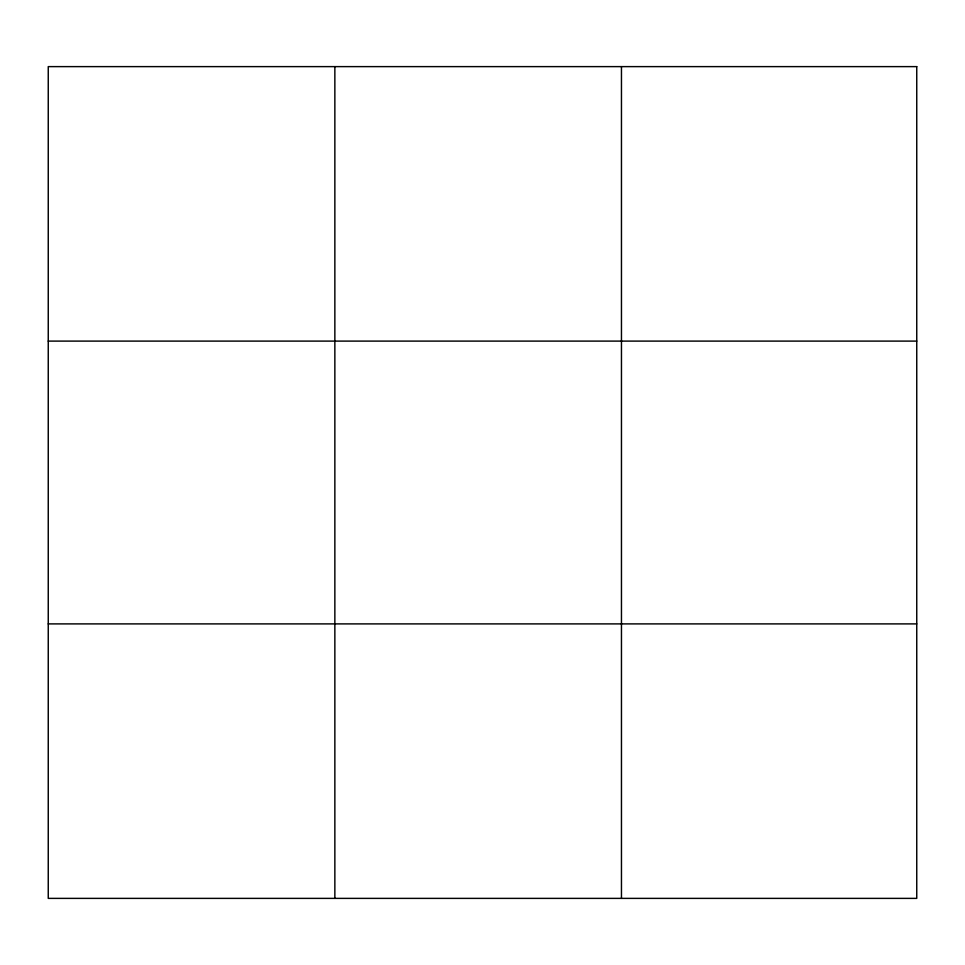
<?xml version="1.0" encoding="UTF-8"?>
<svg xmlns="http://www.w3.org/2000/svg" width="965" height="965" viewBox="0 0 965 965"><rect width="100%" height="100%" fill="white"/><g stroke="black" fill="none" stroke-linecap="round" stroke-linejoin="round"><path stroke-width="1.45" d="M334.855 66.621L334.855 898.379M621.46 66.621L621.46 898.379M48.25 341.103L916.75 341.103M48.25 623.897L916.75 623.897M916.75 66.621L916.75 898.379L48.25 898.379L48.25 66.621L916.75 66.621"/></g></svg>
